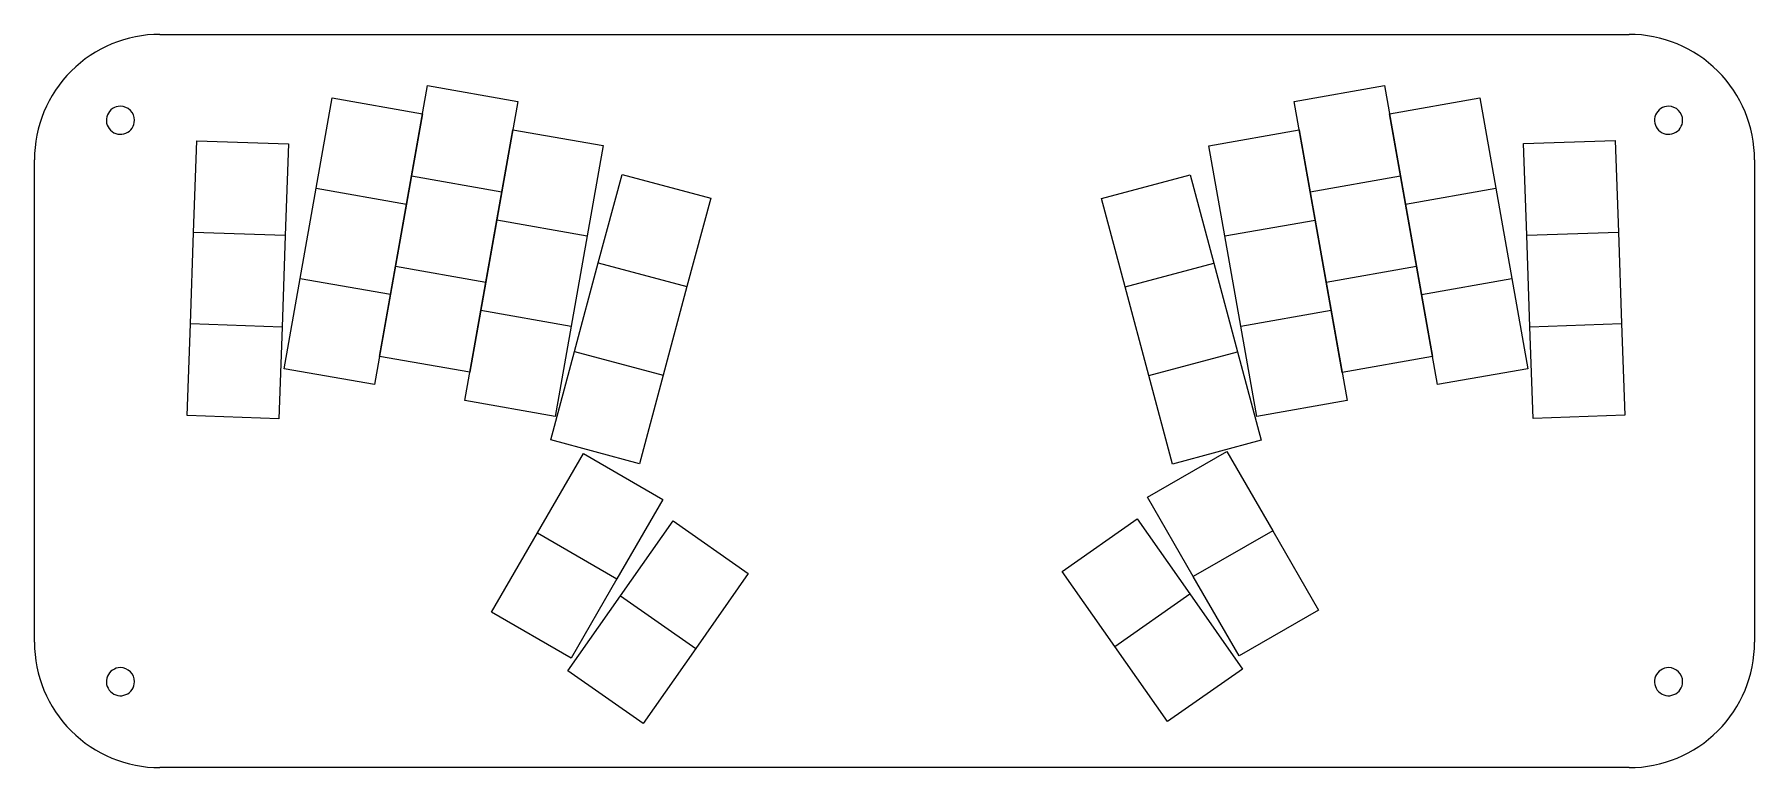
# Model space of a CAD drawing. Header units: millimetres. Extents: x 0 to 300, y 0 to 128.
import ezdxf

# ---------------------------------------------------------------- set-up
doc = ezdxf.new("R2010")
doc.units = ezdxf.units.MM
doc.layers.get('0').update_dxf_attribs({"linetype": 'CONTINUOUS'})

msp = doc.modelspace()

# ---------------------------------------------------------------- linework, layer by layer
at = {"color": 7}
for points in [[(21.95, 128.0422), (278.15, 128.0422)], [(65.8102, 103.3436), (68.5886, 119.1005), (84.3455, 116.3222), (81.5671, 100.5652)], [(222.5476, 100.5582), (219.7693, 116.3151), (235.5262, 119.0935), (238.3046, 103.3366)], [(49.185, 101.1979), (51.9634, 116.9549), (67.7203, 114.1765), (64.9419, 98.4196)], [(239.1728, 98.4125), (236.3944, 114.1695), (252.1513, 116.9478), (254.9297, 101.1909)], [(80.6989, 95.6412), (83.4772, 111.3981), (99.2342, 108.6198), (96.4558, 92.8628)], [(207.6589, 92.8558), (204.8806, 108.6127), (220.6375, 111.3911), (223.4159, 95.6342)], [(260.3022, 92.9839), (259.7438, 108.9742), (275.734, 109.5326), (276.2924, 93.5423)], [(0.05, 21.9422), (0.05, 106.1422)], [(300.05, 106.1422), (300.05, 21.9422)], [(63.0318, 87.5867), (65.8102, 103.3436), (81.5671, 100.5652), (78.7887, 84.8083)], [(98.3947, 88.1449), (102.5358, 103.5997), (117.9906, 99.4586), (113.8495, 84.0038)], [(190.2755, 83.9506), (186.1343, 99.4054), (201.5892, 103.5465), (205.7303, 88.0917)], [(225.326, 84.8013), (222.5476, 100.5582), (238.3046, 103.3366), (241.0829, 87.5796)], [(46.4066, 85.441), (49.185, 101.1979), (64.9419, 98.4196), (62.1636, 82.6627)], [(241.9512, 82.6556), (239.1728, 98.4125), (254.9297, 101.1909), (257.7081, 85.434)], [(43.2463, 76.9255), (27.256, 77.4839), (27.8144, 93.4742)], [(77.9205, 79.8843), (80.6989, 95.6412), (96.4558, 92.8628), (93.6774, 77.1059)], [(210.4373, 77.0989), (207.6589, 92.8558), (223.4159, 95.6342), (226.1942, 79.8772)], [(260.8606, 76.9937), (260.3022, 92.9839), (276.2924, 93.5423), (276.8508, 77.5521)], [(43.8047, 92.9158), (43.2463, 76.9255)], [(94.2536, 72.6901), (98.3947, 88.1449), (113.8495, 84.0038), (109.7084, 68.549)], [(194.4166, 68.4958), (190.2755, 83.9506), (205.7303, 88.0917), (209.8714, 72.6369)], [(42.6879, 60.9353), (26.6976, 61.4937), (27.256, 77.4839)], [(43.2463, 76.9255), (42.6879, 60.9353)], [(87.7957, 41.0117), (95.7957, 54.8681), (109.6521, 46.8681), (101.6521, 33.0117)], [(102.2718, 30.0221), (111.449, 43.1286), (124.5555, 33.9514), (115.3782, 20.8449)], [(188.4646, 21.1818), (179.2874, 34.2882), (192.3938, 43.4655), (201.571, 30.359)], [(216.0218, 41.3884), (224.0218, 27.532)], [(224.0218, 27.532), (210.1654, 19.532), (202.1654, 33.3884)], [(278.15, 0.0422), (21.95, 0.0422)]]:
    msp.add_lwpolyline(points, dxfattribs=at)
for points in [[(15.05, 115.4922)], [(285.05, 115.4922)], [(43.8047, 92.9158), (27.8144, 93.4742), (28.3728, 109.4644), (44.3631, 108.9061)], [(76.0104, 69.0514), (60.2534, 71.8298), (63.0318, 87.5867), (78.7887, 84.8083)], [(243.8613, 71.8227), (228.1044, 69.0444), (225.326, 84.8013), (241.0829, 87.5796)], [(59.3852, 66.9057), (43.6283, 69.6841), (46.4066, 85.441), (62.1636, 82.6627)], [(260.4865, 69.6771), (244.7295, 66.8987), (241.9512, 82.6556), (257.7081, 85.434)], [(90.899, 61.349), (75.1421, 64.1274), (77.9205, 79.8843), (93.6774, 77.1059)], [(228.9726, 64.1203), (213.2157, 61.3419), (210.4373, 77.0989), (226.1942, 79.8772)], [(277.4092, 61.5618), (261.419, 61.0034), (260.8606, 76.9937), (276.8508, 77.5521)], [(105.5673, 53.0941), (90.1125, 57.2353), (94.2536, 72.6901), (109.7084, 68.549)], [(214.0125, 57.1821), (198.5577, 53.041), (194.4166, 68.4958), (209.8714, 72.6369)], [(216.0218, 41.3884), (202.1654, 33.3884), (194.1654, 47.2448), (208.0218, 55.2448)], [(93.6521, 19.1553), (79.7957, 27.1553), (87.7957, 41.0117), (101.6521, 33.0117)], [(106.201, 7.7385), (93.0946, 16.9157), (102.2718, 30.0221), (115.3782, 20.8449)], [(210.7482, 17.2526), (197.6418, 8.0754), (188.4646, 21.1818), (201.571, 30.359)], [(15.05, 17.4922)], [(285.05, 17.4922)]]:
    msp.add_lwpolyline(points, close=True, dxfattribs=at)
for points in [[(21.95, 128.0422), (16.141759, 128.0422), (10.571408, 125.734885), (6.464361, 121.627839)], [(293.635639, 121.627839), (289.528592, 125.734885), (283.958241, 128.0422), (278.15, 128.0422)], [(6.464361, 121.627839), (2.357315, 117.520792), (0.05, 111.950441), (0.05, 106.1422)], [(300.05, 106.1422), (300.05, 111.950441), (297.742685, 117.520792), (293.635639, 121.627839)], [(15.05, 115.4922), (14.059068, 115.4922), (13.165709, 114.895277), (12.786495, 113.979774)], [(16.782412, 114.774612), (16.322947, 115.234076), (15.69978, 115.4922), (15.05, 115.4922)], [(17.5, 113.0422), (17.5, 113.69198), (17.241876, 114.315147), (16.782412, 114.774612)], [(285.05, 115.4922), (284.059068, 115.4922), (283.165709, 114.895277), (282.786495, 113.979774)], [(286.782412, 114.774612), (286.322947, 115.234076), (285.69978, 115.4922), (285.05, 115.4922)], [(287.5, 113.0422), (287.5, 113.69198), (287.241876, 114.315147), (286.782412, 114.774612)], [(12.786495, 113.979774), (12.407282, 113.064272), (12.616893, 112.010483), (13.317588, 111.309788)], [(13.317588, 111.309788), (14.018283, 110.609093), (15.072072, 110.399482), (15.987574, 110.778695)], [(15.987574, 110.778695), (16.903077, 111.157909), (17.5, 112.051268), (17.5, 113.0422)], [(282.786495, 113.979774), (282.407282, 113.064272), (282.616893, 112.010483), (283.317588, 111.309788)], [(283.317588, 111.309788), (284.018283, 110.609093), (285.072072, 110.399482), (285.987574, 110.778695)], [(285.987574, 110.778695), (286.903077, 111.157909), (287.5, 112.051268), (287.5, 113.0422)], [(0.05, 21.9422), (0.05, 16.133959), (2.357315, 10.563608), (6.464361, 6.456561)], [(293.635639, 6.456561), (297.742685, 10.563608), (300.05, 16.133959), (300.05, 21.9422)], [(12.786495, 15.979774), (12.407282, 15.064272), (12.616893, 14.010483), (13.317588, 13.309788)], [(15.05, 17.4922), (14.059068, 17.4922), (13.165709, 16.895277), (12.786495, 15.979774)], [(16.782412, 16.774612), (16.322947, 17.234076), (15.69978, 17.4922), (15.05, 17.4922)], [(15.987574, 12.778695), (16.903077, 13.157909), (17.5, 14.051268), (17.5, 15.0422)], [(17.5, 15.0422), (17.5, 15.69198), (17.241876, 16.315147), (16.782412, 16.774612)], [(282.786495, 15.979774), (282.407282, 15.064272), (282.616893, 14.010483), (283.317588, 13.309788)], [(285.05, 17.4922), (284.059068, 17.4922), (283.165709, 16.895277), (282.786495, 15.979774)], [(286.782412, 16.774612), (286.322947, 17.234076), (285.69978, 17.4922), (285.05, 17.4922)], [(285.987574, 12.778695), (286.903077, 13.157909), (287.5, 14.051268), (287.5, 15.0422)], [(287.5, 15.0422), (287.5, 15.69198), (287.241876, 16.315147), (286.782412, 16.774612)], [(13.317588, 13.309788), (14.018283, 12.609093), (15.072072, 12.399482), (15.987574, 12.778695)], [(283.317588, 13.309788), (284.018283, 12.609093), (285.072072, 12.399482), (285.987574, 12.778695)], [(6.464361, 6.456561), (10.571408, 2.349515), (16.141759, 0.0422), (21.95, 0.0422)], [(278.15, 0.0422), (283.958241, 0.0422), (289.528592, 2.349515), (293.635639, 6.456561)]]:
    msp.add_open_spline(points, degree=3, dxfattribs=at)

doc.saveas('drawing.dxf')
